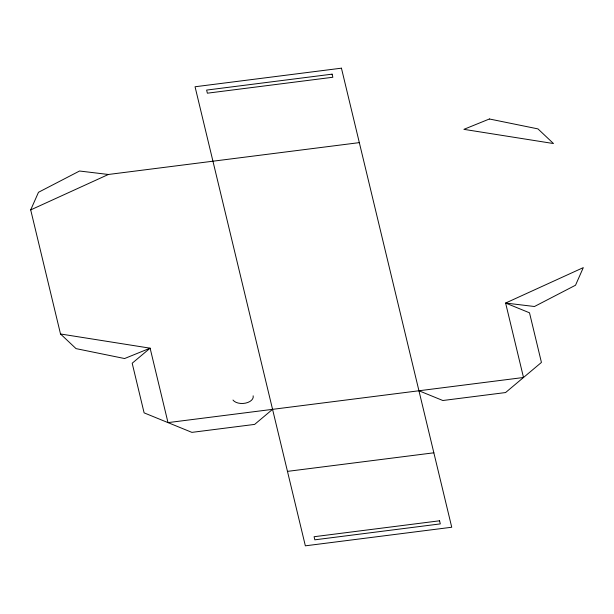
<?xml version="1.0" encoding="UTF-8"?>
<svg xmlns="http://www.w3.org/2000/svg" width="614" height="614" viewBox="0 0 614 614"><rect width="100%" height="100%" fill="white"/><g stroke="black" fill="none" stroke-linecap="round" stroke-linejoin="round"><path stroke-width="0.92" d="M418.948 390.765L442.84 400.512L505.575 392.553L541.433 362.429L529.506 312.802L505.614 303.047L534.456 306.509L575.525 285.226L583.3 267.62L505.614 303.047L523.504 377.495L168.006 422.616L150.115 348.176L124.596 358.538L76.036 348.622L60.51 333.978L30.7 209.904L38.475 192.297L79.544 171.014L108.386 174.476L359.32 142.625M272.562 409.346L254.633 424.404L191.898 432.371L144.113 412.861L132.187 363.235L150.115 348.176L60.51 333.978M30.7 209.904L108.386 174.476M287.467 471.375L433.852 452.802M253.152 395.823A10.576 6.317 -3.7 0 1 245.539 403.129A10.576 6.317 -3.7 0 1 232.982 400.036M489.404 118.986L463.885 129.347L553.49 143.546L537.964 128.894L489.404 118.986M341.438 68.177L195.052 86.758L305.358 545.823L451.735 527.242L341.438 68.177M332.097 74.156L206.626 90.081L207.371 93.19L332.842 77.257L332.097 74.156M439.555 520.795L314.092 536.72L314.836 539.821L440.307 523.895L439.555 520.795"/></g></svg>
